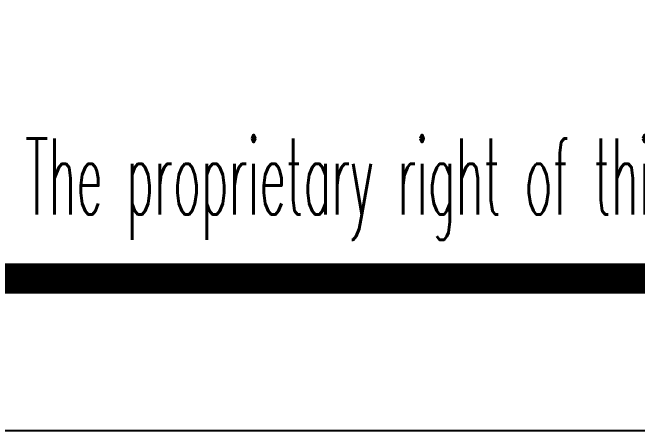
# Model space of a CAD drawing. Extents: x 4532298 to 10139194, y -639876 to -207028.
# Drawn here: x 4554111 to 4556168, y -270198 to -268823 of the extents above; entities that cross this region are included whole.
import ezdxf
from ezdxf.enums import TextEntityAlignment as Align

# ---------------------------------------------------------------- set-up
doc = ezdxf.new("R2010")
doc.units = 0
doc.header["$LTSCALE"] = 1000
doc.header["$MEASUREMENT"] = 0
doc.layers.get('0').update_dxf_attribs({"linetype": 'CONTINUOUS'})
doc.layers.add('PUB_TITLE', color=4, linetype='CONTINUOUS')
doc.styles.add('ECEC_TQ', font='txt_l.shx', dxfattribs={"bigfont": 'hztxt_l.shx'})

msp = doc.modelspace()

# ---------------------------------------------------------------- linework, layer by layer
msp.add_line((4552710.2, -269698.2), (4570710.2, -269698.2))
at = {"layer": 'PUB_TITLE'}
msp.add_lwpolyline([(4550210.2, -270198.2), (4571210.2, -270198.2), (4571210.2, -240498.2), (4550210.2, -240498.2)], close=True, dxfattribs=at)
at = {"layer": 'PUB_TITLE', "const_width": 100}
msp.add_lwpolyline([(4552710.2, -269698.2), (4570710.2, -269698.2), (4570710.2, -240998.2), (4552710.2, -240998.2)], close=True, dxfattribs=at)

# ---------------------------------------------------------------- texts
at = {"style": 'ECEC_TQ', "width": 0.45}
msp.add_text('The proprietary right of this document belongs to Anhui Huadong Chemical And Medical Engineering  Co.,Ltd.  and any replication or transfer to the 3rd. side is forbidden without its permission. ', height=250, dxfattribs=at).set_placement((4561710.2, -269398.2), align=Align.MIDDLE)

doc.saveas('drawing.dxf')
